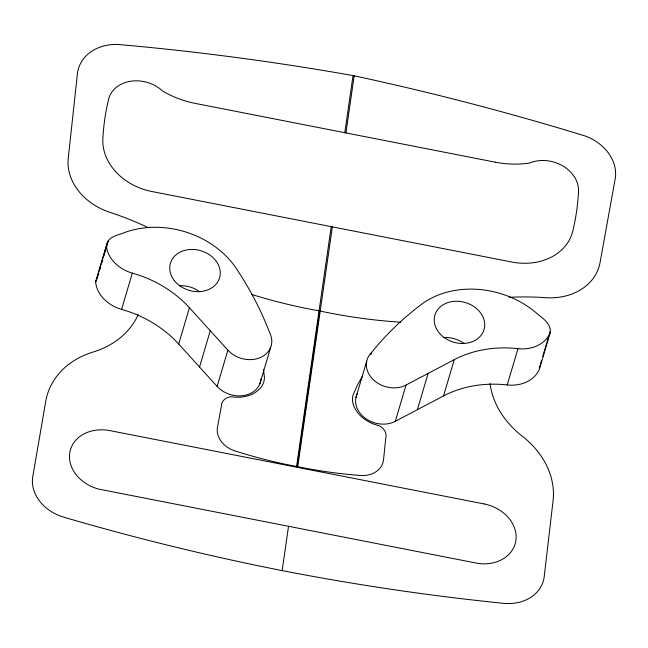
<?xml version="1.0" encoding="UTF-8"?>
<svg xmlns="http://www.w3.org/2000/svg" width="648" height="648" viewBox="0 0 648 648"><rect width="100%" height="100%" fill="white"/><g stroke="black" fill="none" stroke-linecap="round" stroke-linejoin="round"><path stroke-width="0.97" d="M357.202 393.83A25.159 20.299 16.5 0 0 365.488 418.414A25.159 20.299 16.5 0 0 395.296 421.322L443.532 395.92A104.83 84.596 16.5 0 1 507.222 384.928A33.874 27.338 16.5 0 0 537.905 372.098L539.476 368.979L550.217 332.716C551.416 323.303 541.882 317.86 535.807 312.522A84.118 67.878 16.5 0 0 421.022 304.665A376.958 304.196 16.5 0 0 371.377 352.755L370.81 354.667M331.217 226.646L296.582 466.463A414.599 334.562 16.5 0 0 360.426 475.486A24.162 19.497 16.5 0 0 383.543 459.651L385.763 438.186A12.822 10.352 16.5 0 0 379.185 425.712A33.485 27.022 16.5 0 1 357.915 413.051L355.436 409.293A24.875 20.072 16.5 0 1 353.014 395.102L357.445 385.09A235.653 190.164 16.5 0 1 362.467 376.391M344.785 132.702L353.03 75.557A2236.353 1804.648 16.5 0 1 585.29 136.031A44.769 36.126 16.5 0 1 615.146 179.107L600.064 262.521A57.947 46.761 16.5 0 1 545.551 297.675A264.902 213.767 16.5 0 0 509.288 297.294M490.058 383.567A90.582 73.094 16.5 0 0 522.199 436.12A86.694 69.96 16.5 0 1 553.068 500.766L544.239 576.388A41.383 33.388 16.5 0 1 503.415 603.312A2019.103 1629.339 16.5 0 1 282.139 570.596L288.538 526.298M297.059 467.281L319.634 310.943A453.819 366.209 16.5 0 1 251.384 294.378M332.367 226.873L297.74 466.69A414.599 334.562 16.5 0 1 234.876 450.887A24.162 19.497 16.5 0 1 217.485 427.121L221.414 405.988A12.822 10.352 16.5 0 1 231.125 396.706A33.485 27.022 16.5 0 0 254.786 392.85L258.179 390.242A24.875 20.072 16.5 0 0 264.457 377.752L263.485 369.295M345.935 132.929L354.189 75.784A2236.353 1804.648 16.5 0 0 117.734 44.429A44.769 36.126 16.5 0 0 77.42 73.759L68.243 158.331A57.947 46.761 16.5 0 0 109.885 212.317A264.902 213.767 16.5 0 1 148.424 227.731M261.006 378.894A25.159 20.299 16.5 0 1 243.907 395.507A25.159 20.299 16.5 0 1 217.137 386.419L178.694 344.031A104.83 84.596 16.5 0 0 121.589 309.38A33.874 27.338 16.5 0 1 96.204 285.557L95.596 282.018L97.645 276.971M107.098 243.365L106.337 245.754L106.944 249.294A33.874 27.338 16.5 0 0 132.338 273.108A104.83 84.596 16.5 0 1 189.435 307.768L227.877 350.147A25.159 20.299 16.5 0 0 260.01 357.704A25.159 20.299 16.5 0 0 269.706 332.837A376.958 304.196 16.5 0 0 236.301 268.475A84.118 67.878 16.5 0 0 125.623 232.162C119.353 235.013 109.561 235.686 107.098 243.365L95.596 282.018M96.009 281.07L107.649 241.996M97.921 276.016L98.771 273.148M99.905 269.333L100.756 266.466M101.882 262.651L102.732 259.791M103.858 255.968L105.843 249.286M106.41 247.382L108.386 240.7M121.589 309.38L132.338 273.108M178.694 344.031L189.435 307.768M199.535 367.011L210.276 330.747M217.137 386.419L227.877 350.147M259.929 383.616L270.678 347.344M355.954 397.499L366.695 361.228M395.296 421.322L406.037 385.05L454.272 359.648A104.83 84.596 16.5 0 1 517.971 348.656A33.874 27.338 16.5 0 0 548.645 335.826L550.217 332.716M417.377 409.69L428.125 373.426M443.532 395.92L454.272 359.648M507.222 384.928L517.971 348.656M539.347 367.926L541.606 360.296M542.74 356.473L548.678 336.434M549.245 334.522L550.087 331.663M179.31 285.768A25.62 20.671 16.5 0 1 199.803 291.819M443.629 337.6A25.62 20.671 16.5 0 1 464.146 343.529M406.037 385.05A25.159 20.299 16.5 0 1 373.556 379.947A25.159 20.299 16.5 0 1 371.377 352.755M400.675 322.186A453.819 366.209 16.5 0 1 319.634 310.943M282.139 570.596A2019.103 1629.339 16.5 0 1 63.852 517.201A41.383 33.388 16.5 0 1 32.837 476.199L45.733 401.379A86.694 69.96 16.5 0 1 93.061 352.05A90.582 73.094 16.5 0 0 138.194 314.636M495.339 162.194L195.38 103.429A85.244 68.785 16.5 0 1 162.745 91.141A32.449 26.179 16.5 0 0 130.75 81.227A32.449 26.179 16.5 0 0 108.572 99.371A325.264 262.472 16.5 0 0 102.862 138.964A56.376 45.498 16.5 0 0 151.867 191.508L511.718 262.011A56.376 45.498 16.5 0 0 572.792 231.036A325.264 262.472 16.5 0 0 578.51 191.435A32.449 26.179 16.5 0 0 562.65 165.839A32.449 26.179 16.5 0 0 529.635 163.029A85.244 68.785 16.5 0 1 495.339 162.194M484.048 503.917L110.071 430.645A36.863 29.743 16.5 0 0 69.895 452.053A36.863 29.743 16.5 0 0 98.925 489.143L478.151 563.444A36.863 29.743 16.5 0 0 516.002 539.452A36.863 29.743 16.5 0 0 484.048 503.917M174.263 280.511A25.62 20.671 16.5 0 0 217.85 281.694A25.62 20.671 16.5 0 0 192.853 249.448A25.62 20.671 16.5 0 0 174.263 280.511M440.608 334.465A25.62 20.671 16.5 0 0 483.449 331.306A25.62 20.671 16.5 0 0 454.378 301.328A25.62 20.671 16.5 0 0 440.608 334.465"/></g></svg>
